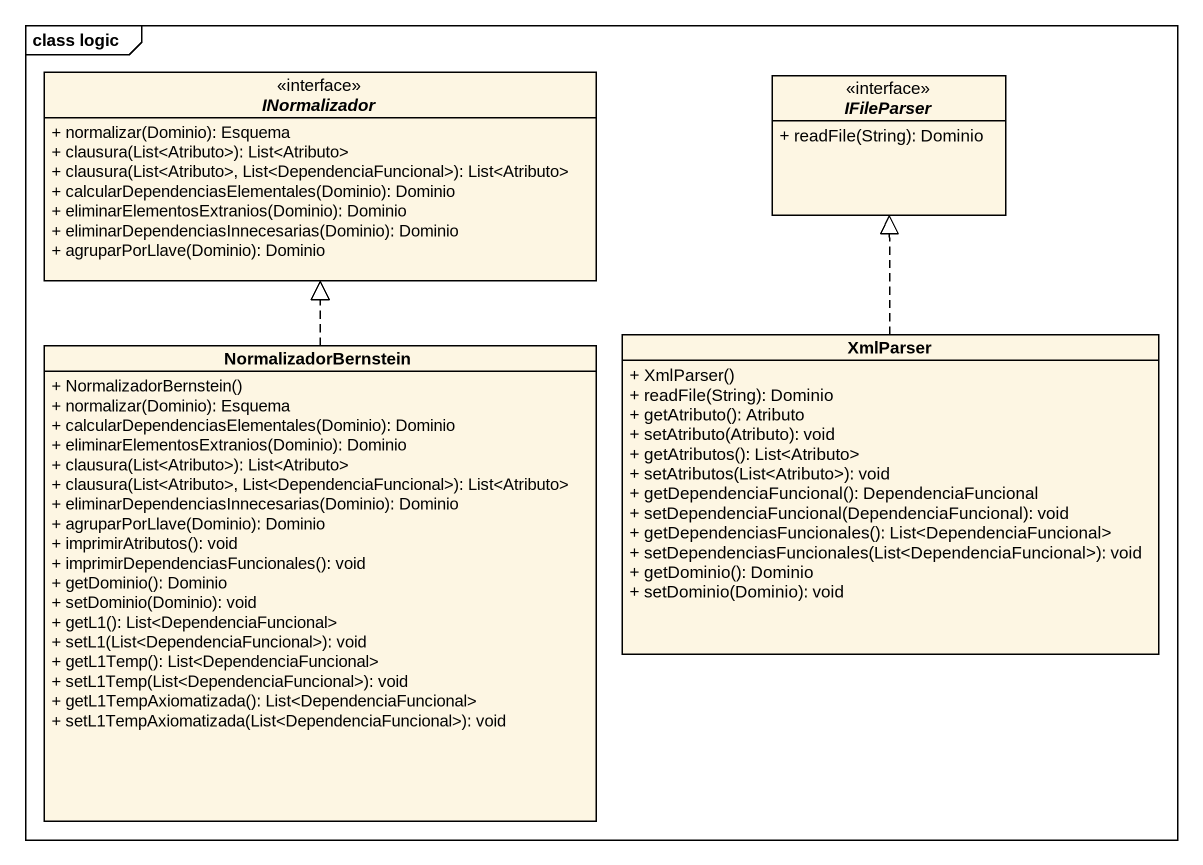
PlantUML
@startuml
mainframe class logic
hide circle
hide empty members
skinparam classAttributeIconSize 0
interface INormalizador <<interface>> {
  + normalizar(Dominio): Esquema
  + clausura(List<Atributo>): List<Atributo>
  + clausura(List<Atributo>, List<DependenciaFuncional>): List<Atributo>
  + calcularDependenciasElementales(Dominio): Dominio
  + eliminarElementosExtranios(Dominio): Dominio
  + eliminarDependenciasInnecesarias(Dominio): Dominio
  + agruparPorLlave(Dominio): Dominio
}
interface IFileParser <<interface>> {
  + readFile(String): Dominio
}
class XmlParser {
  + XmlParser()
  + readFile(String): Dominio
  + getAtributo(): Atributo
  + setAtributo(Atributo): void
  + getAtributos(): List<Atributo>
  + setAtributos(List<Atributo>): void
  + getDependenciaFuncional(): DependenciaFuncional
  + setDependenciaFuncional(DependenciaFuncional): void
  + getDependenciasFuncionales(): List<DependenciaFuncional>
  + setDependenciasFuncionales(List<DependenciaFuncional>): void
  + getDominio(): Dominio
  + setDominio(Dominio): void
}
class NormalizadorBernstein {
  + NormalizadorBernstein()
  + normalizar(Dominio): Esquema
  + calcularDependenciasElementales(Dominio): Dominio
  + eliminarElementosExtranios(Dominio): Dominio
  + clausura(List<Atributo>): List<Atributo>
  + clausura(List<Atributo>, List<DependenciaFuncional>): List<Atributo>
  + eliminarDependenciasInnecesarias(Dominio): Dominio
  + agruparPorLlave(Dominio): Dominio
  + imprimirAtributos(): void
  + imprimirDependenciasFuncionales(): void
  + getDominio(): Dominio
  + setDominio(Dominio): void
  + getL1(): List<DependenciaFuncional>
  + setL1(List<DependenciaFuncional>): void
  + getL1Temp(): List<DependenciaFuncional>
  + setL1Temp(List<DependenciaFuncional>): void
  + getL1TempAxiomatizada(): List<DependenciaFuncional>
  + setL1TempAxiomatizada(List<DependenciaFuncional>): void
}
XmlParser .up.|> IFileParser
NormalizadorBernstein .up.|> INormalizador
@enduml
